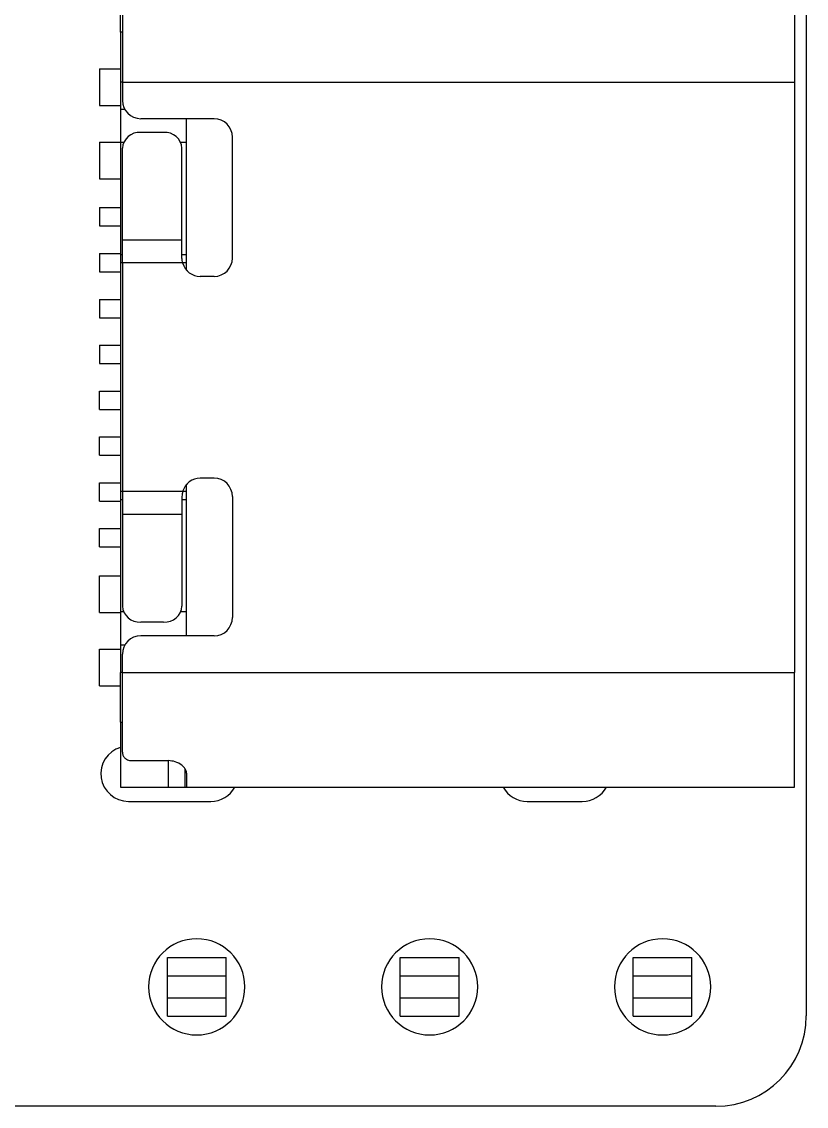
# Model space of a CAD drawing. Header units: millimetres. Extents: x 0 to 297, y 0 to 210.
# Drawn here: x 124.61 to 137.44, y 123.26 to 141.01 of the extents above; entities that cross this region are included whole.
import ezdxf

# ---------------------------------------------------------------- set-up
doc = ezdxf.new("R2010")
doc.units = ezdxf.units.MM

msp = doc.modelspace()

# ---------------------------------------------------------------- linework, layer by layer
at = {"color": 7, "linetype": 'Continuous', "lineweight": 25}
for p, q in [((137.443, 163.745), (137.443, 124.745)), ((126.226, 140.834), (126.226, 141.895)), ((137.251, 141.895), (137.251, 140.02)), ((126.256, 141.322), (126.256, 140.02)), ((126.226, 140.834), (126.226, 140.02)), ((126.256, 140.834), (126.226, 140.834)), ((125.881, 140.238), (125.881, 139.638)), ((125.881, 140.238), (126.226, 140.238)), ((126.226, 140.02), (126.226, 139.57)), ((126.256, 140.02), (126.256, 139.72)), ((126.256, 140.02), (137.251, 140.02)), ((137.251, 140.02), (137.251, 130.36)), ((125.881, 139.638), (126.226, 139.638)), ((126.296, 139.57), (126.226, 139.57)), ((126.226, 139.57), (126.226, 139.029)), ((127.756, 139.42), (126.556, 139.42)), ((127.306, 136.942), (127.306, 139.42)), ((126.931, 139.195), (126.556, 139.195)), ((128.056, 137.14), (128.056, 139.12)), ((125.881, 139.038), (125.881, 138.438)), ((125.881, 139.038), (126.226, 139.038)), ((126.276, 139.029), (126.226, 139.029)), ((126.226, 139.029), (126.226, 137.195)), ((126.256, 137.435), (126.256, 138.936)), ((127.306, 139.029), (127.211, 139.029)), ((127.231, 137.435), (127.231, 138.936)), ((125.881, 138.438), (126.226, 138.438)), ((125.881, 137.965), (125.881, 137.665)), ((125.881, 137.965), (126.226, 137.965)), ((125.881, 137.665), (126.226, 137.665)), ((127.231, 137.435), (126.256, 137.435)), ((126.256, 137.06), (126.256, 137.435)), ((127.231, 137.14), (127.231, 137.435)), ((125.881, 137.215), (126.226, 137.215)), ((125.881, 137.215), (125.881, 136.915)), ((126.226, 137.195), (126.226, 137.06)), ((126.226, 137.06), (126.226, 133.321)), ((127.242, 137.06), (126.256, 137.06)), ((126.256, 137.06), (126.256, 133.321)), ((125.881, 136.915), (126.226, 136.915)), ((127.756, 136.84), (127.531, 136.84)), ((125.881, 136.465), (126.226, 136.465)), ((125.881, 136.465), (125.881, 136.165)), ((125.881, 136.165), (126.226, 136.165)), ((125.881, 135.715), (126.226, 135.715)), ((125.881, 135.715), (125.881, 135.415)), ((125.881, 135.415), (126.226, 135.415)), ((125.881, 134.665), (125.881, 134.965)), ((125.881, 134.965), (126.226, 134.965)), ((125.881, 134.665), (126.226, 134.665)), ((125.881, 133.915), (125.881, 134.215)), ((125.881, 134.215), (126.226, 134.215)), ((125.881, 133.915), (126.226, 133.915)), ((125.881, 133.165), (125.881, 133.465)), ((125.881, 133.465), (126.226, 133.465)), ((127.306, 130.96), (127.306, 133.439)), ((127.756, 133.54), (127.531, 133.54)), ((126.226, 133.321), (126.226, 133.186)), ((127.242, 133.321), (126.256, 133.321)), ((126.256, 133.321), (126.256, 132.946)), ((125.881, 133.165), (126.226, 133.165)), ((126.226, 133.186), (126.226, 131.352)), ((127.231, 133.24), (127.231, 132.946)), ((128.056, 133.24), (128.056, 131.26)), ((127.231, 132.946), (126.256, 132.946)), ((126.256, 132.946), (126.256, 131.445)), ((127.231, 132.946), (127.231, 131.445)), ((125.881, 132.415), (125.881, 132.715)), ((125.881, 132.715), (126.226, 132.715)), ((125.881, 132.415), (126.226, 132.415)), ((125.881, 131.343), (125.881, 131.943)), ((125.881, 131.943), (126.226, 131.943)), ((125.881, 131.343), (126.226, 131.343)), ((126.276, 131.352), (126.226, 131.352)), ((126.226, 131.352), (126.226, 130.81)), ((127.306, 131.352), (127.211, 131.352)), ((126.931, 131.185), (126.556, 131.185)), ((127.756, 130.96), (126.556, 130.96)), ((126.226, 130.81), (126.226, 130.36)), ((126.296, 130.81), (126.226, 130.81)), ((125.881, 130.143), (125.881, 130.743)), ((125.881, 130.743), (126.226, 130.743)), ((126.256, 130.36), (126.256, 130.66)), ((126.226, 129.547), (126.226, 130.36)), ((126.256, 130.36), (137.251, 130.36)), ((126.256, 129.059), (126.256, 130.36)), ((137.251, 128.485), (137.251, 130.36)), ((125.881, 130.143), (126.226, 130.143)), ((126.226, 129.547), (126.256, 129.547)), ((126.226, 129.547), (126.226, 128.485)), ((126.406, 128.92), (127.006, 128.92)), ((127.276, 128.791), (127.276, 128.485)), ((127.306, 128.715), (127.306, 128.485)), ((126.226, 128.485), (127.006, 128.485)), ((127.006, 128.485), (127.276, 128.485)), ((127.276, 128.485), (127.306, 128.485)), ((127.306, 128.485), (137.251, 128.485)), ((126.354, 128.253), (127.704, 128.253)), ((132.879, 128.253), (133.779, 128.253)), ((126.992, 125.398), (126.992, 125.698)), ((126.992, 125.698), (127.952, 125.698)), ((127.952, 125.398), (127.952, 125.698)), ((130.802, 125.398), (130.802, 125.698)), ((130.802, 125.698), (131.762, 125.698)), ((131.762, 125.398), (131.762, 125.698)), ((134.612, 125.398), (134.612, 125.698)), ((134.612, 125.698), (135.572, 125.698)), ((135.572, 125.398), (135.572, 125.698)), ((126.992, 125.038), (126.992, 125.398)), ((126.992, 125.398), (127.952, 125.398)), ((127.952, 125.038), (127.952, 125.398)), ((130.802, 125.398), (131.762, 125.398)), ((130.802, 125.038), (130.802, 125.398)), ((131.762, 125.038), (131.762, 125.398)), ((134.612, 125.038), (134.612, 125.398)), ((134.612, 125.398), (135.572, 125.398)), ((135.572, 125.038), (135.572, 125.398)), ((126.992, 124.738), (126.992, 125.038)), ((126.992, 125.038), (127.952, 125.038)), ((127.952, 124.738), (127.952, 125.038)), ((130.802, 125.038), (131.762, 125.038)), ((130.802, 124.738), (130.802, 125.038)), ((131.762, 124.738), (131.762, 125.038)), ((134.612, 125.038), (135.572, 125.038)), ((134.612, 124.738), (134.612, 125.038)), ((135.572, 124.738), (135.572, 125.038)), ((126.992, 124.738), (127.952, 124.738)), ((130.802, 124.738), (131.762, 124.738)), ((134.612, 124.738), (135.572, 124.738)), ((135.962, 123.264), (35.462, 123.264))]:
    msp.add_line(p, q, dxfattribs=at)
at = {"color": 8, "linetype": 'Continuous', "lineweight": 25}
for p, q in [((126.256, 140.02), (126.226, 140.02)), ((126.256, 137.195), (126.226, 137.195)), ((127.306, 137.195), (127.231, 137.195)), ((126.256, 137.06), (126.226, 137.06)), ((127.306, 137.06), (127.242, 137.06)), ((126.256, 133.321), (126.226, 133.321)), ((127.306, 133.321), (127.242, 133.321)), ((126.256, 133.186), (126.226, 133.186)), ((127.306, 133.186), (127.231, 133.186)), ((126.256, 130.36), (126.226, 130.36)), ((127.006, 128.92), (127.006, 128.485))]:
    msp.add_line(p, q, dxfattribs=at)
at = {"color": 7, "linetype": 'Continuous', "lineweight": 25}
for centre, radius, start, end in [((126.556, 139.72), 0.3, 180, 270), ((127.756, 139.12), 0.3, 0, 90), ((126.537, 138.914), 0.282, 86.1887, 175.5981), ((126.95, 138.914), 0.282, 4.4019, 93.8113), ((127.531, 137.14), 0.3, 195.5423, 270), ((127.756, 137.14), 0.3, 270, 0), ((127.531, 133.24), 0.3, 90, 164.4577), ((127.756, 133.24), 0.3, 0, 90), ((126.537, 131.467), 0.282, 184.4019, 273.8113), ((126.95, 131.467), 0.282, 266.1887, 355.5981), ((127.756, 131.26), 0.3, 270, 0), ((126.556, 130.66), 0.3, 90, 180), ((126.354, 128.703), 0.45, 106.4504, 270), ((127.704, 128.703), 0.45, 270, 331.0842), ((132.879, 128.703), 0.45, 208.9047, 270), ((133.779, 128.703), 0.45, 270, 331.0953), ((127.472, 125.218), 0.787, 0, 180), ((131.282, 125.218), 0.787, 0, 180), ((135.092, 125.218), 0.787, 0, 180), ((127.472, 125.218), 0.787, 180, 0), ((131.282, 125.218), 0.787, 180, 0), ((135.092, 125.218), 0.787, 180, 0), ((135.962, 124.745), 1.481, 270, 0)]:
    msp.add_arc(centre, radius, start, end, dxfattribs=at)
for points, knots in [([(127.242, 137.06), (127.239, 137.073), (127.233, 137.1), (127.232, 137.127), (127.231, 137.14)], [0, 0, 0, 0, 0.499524, 1, 1, 1, 1]), ([(127.242, 133.321), (127.239, 133.307), (127.233, 133.281), (127.232, 133.254), (127.231, 133.24)], [0, 0, 0, 0, 0.503046, 1, 1, 1, 1]), ([(126.256, 129.059), (126.258, 129.042), (126.261, 129.008), (126.288, 128.964), (126.329, 128.936), (126.371, 128.922), (126.395, 128.92), (126.406, 128.92)], [0, 0, 0, 0, 0.260294, 0.499448, 0.75035, 0.877659, 1, 1, 1, 1]), ([(127.306, 128.715), (127.305, 128.724), (127.304, 128.745), (127.288, 128.78), (127.26, 128.815), (127.212, 128.859), (127.131, 128.906), (127.045, 128.915), (127.006, 128.92)], [0, 0, 0, 0, 0.102159, 0.25081, 0.393742, 0.500291, 0.775595, 1, 1, 1, 1])]:
    msp.add_open_spline(points, degree=3, knots=knots, dxfattribs=at)

doc.saveas('drawing.dxf')
